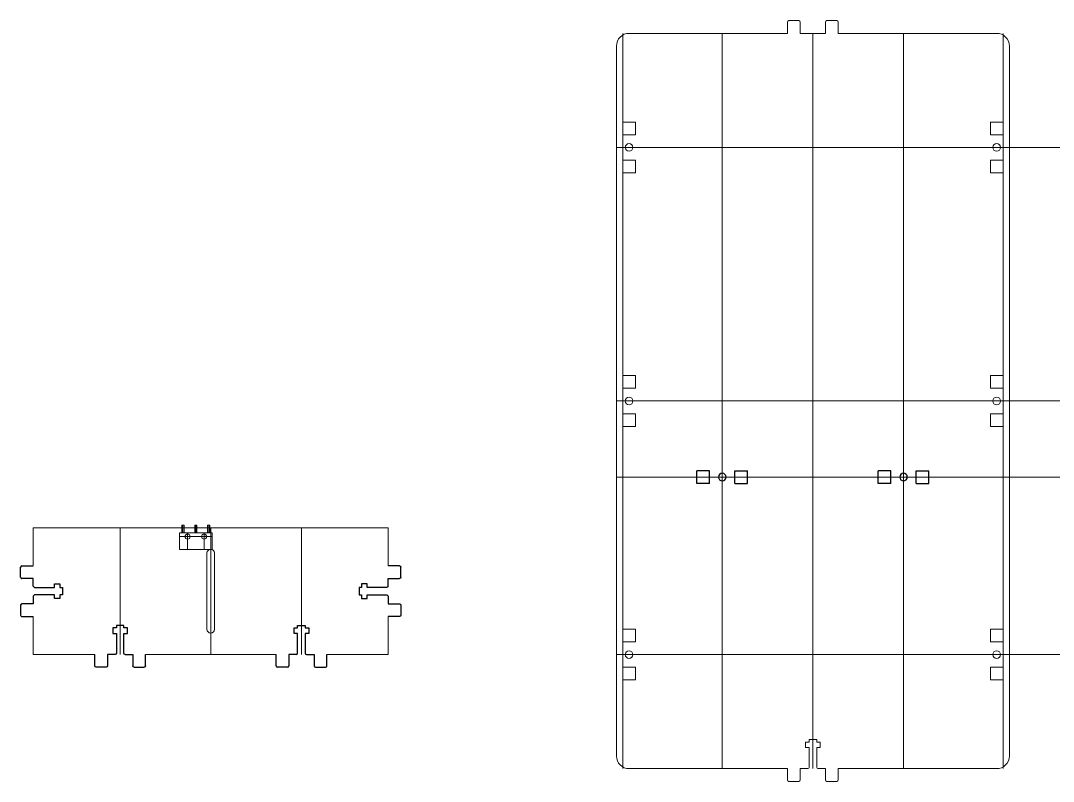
# Model space of a CAD drawing. Header units: millimetres. Extents: x -625 to 390, y -333 to 322.
# Drawn here: x -625 to -217.7, y -150 to 150 of the extents above; entities that cross this region are included whole.
import ezdxf

# ---------------------------------------------------------------- set-up
doc = ezdxf.new("R2010")
doc.units = ezdxf.units.MM
doc.layers.get('0').update_dxf_attribs({"linetype": 'CONTINUOUS', "lineweight": 25, "true_color": 0x000000})
for name, color, linetype, lineweight, true_color in [('1 Body', 7, 'CONTINUOUS', 0, 0x000000), ('Drawing, Switch', 1, 'CONTINUOUS', 0, 0xff0000), ('Drawings', 5, 'CONTINUOUS', 0, 0x0000ff)]:
    doc.layers.add(name, color=color, linetype=linetype, lineweight=lineweight, true_color=true_color)

# ---------------------------------------------------------------- blocks, each defined once
blk = doc.blocks.new('tabs-with-bolt-20')
for p, q in [((-2.86, 8.33), (-2.86, 10.5)), ((-2.86, 10.5), (-1.5, 10.5)), ((-1.5, 8.33), (-2.86, 8.33)), ((-1.5, 11.5), (1.5, 11.5)), ((-1.5, 10.5), (-1.5, 11.5)), ((-1.5, 0.5), (-1.5, 8.33)), ((1.5, 11.5), (1.5, 10.5)), ((1.5, 10.5), (2.86, 10.5)), ((2.86, 8.33), (1.5, 8.33)), ((1.5, 8.33), (1.5, 0.5)), ((2.86, 10.5), (2.86, 8.33)), ((-10, -4.5), (-10, 0)), ((-5, 0), (-5, -4.5)), ((-2, 0), (-5, 0)), ((2, 0), (5, 0)), ((5, 0), (5, -4.5)), ((10, -4.5), (10, 0)), ((-5.5, -5), (-9.5, -5)), ((5.5, -5), (9.5, -5))]:
    blk.add_line(p, q)
for centre, start, end in [((-2, 0.5), 270, 0), ((2, 0.5), 180, 270), ((-9.5, -4.5), 180, 270), ((-5.5, -4.5), 270, 0), ((5.5, -4.5), 180, 270), ((9.5, -4.5), 270, 0)]:
    blk.add_arc(centre, 0.5, start, end)
blk = doc.blocks.new('holes-20')
for p, q in [((-5, 2.5), (-10, 2.5)), ((-10, 2.5), (-10, -2.5)), ((-5, 2.5), (-5, -2.5)), ((5, 2.5), (10, 2.5)), ((5, 2.5), (5, -2.5)), ((10, 2.5), (10, -2.5)), ((-5, -2.5), (-10, -2.5)), ((5, -2.5), (10, -2.5))]:
    blk.add_line(p, q)
blk.add_circle((0, 0), 1.5)

msp = doc.modelspace()

# ---------------------------------------------------------------- linework, layer by layer
at = {"layer": '1 Body'}
for p, q in [((-322.5, 149.5), (-322.5, 145)), ((-318, 150), (-322, 150)), ((-317.5, 145), (-317.5, 149.5)), ((-307.5, 145), (-307.5, 149.5)), ((-307, 150), (-303, 150)), ((-302.5, 149.5), (-302.5, 145)), ((-322.5, 145), (-385, 145)), ((-307.5, 145), (-317.5, 145)), ((-302.5, 145), (-240, 145)), ((-390, -140), (-390, 140)), ((-235, 140), (-235, -140)), ((-620, -50), (-480, -50)), ((-620, -50), (-620, -65)), ((-480, -50), (-480, -65)), ((-551.5, -60), (-551.5, -90)), ((-548.5, -60), (-548.5, -90)), ((-620, -85), (-620, -100)), ((-480, -85), (-480, -100)), ((-595.75, -100), (-620, -100)), ((-524.25, -100), (-575.75, -100)), ((-504.25, -100), (-480, -100)), ((-322.5, -145), (-385, -145)), ((-302.5, -145), (-240, -145))]:
    msp.add_line(p, q, dxfattribs=at)
for centre in [(-559.15, -53.5), (-552.65, -53.5)]:
    msp.add_circle(centre, 1, dxfattribs=at)
for centre, radius, start, end in [((-322, 149.5), 0.5, 90, 180), ((-318, 149.5), 0.5, 0, 90), ((-307, 149.5), 0.5, 90, 180), ((-303, 149.5), 0.5, 0, 90), ((-385, 140), 5, 90, 180), ((-240, 140), 5, 0, 90), ((-550, -60), 1.5, 0, 180), ((-550, -90), 1.5, 180, 0), ((-385, -140), 5, 180, 270), ((-240, -140), 5, 270, 0)]:
    msp.add_arc(centre, radius, start, end, dxfattribs=at)
at = {"layer": 'Drawing, Switch'}
for p, q in [((-549.5, -52), (-562.3, -52)), ((-562.3, -58.5), (-562.3, -52)), ((-549.5, -52), (-562.3, -52)), ((-561.43, -52), (-561.43, -49)), ((-560.53, -49), (-561.43, -49)), ((-560.98, -52), (-560.98, -49)), ((-560.53, -52), (-560.53, -49)), ((-559.15, -58.5), (-559.15, -52)), ((-556.35, -52), (-556.35, -49)), ((-555.45, -49), (-556.35, -49)), ((-555.9, -52), (-555.9, -49)), ((-555.45, -52), (-555.45, -49)), ((-552.65, -58.5), (-552.65, -52)), ((-551.27, -52), (-551.27, -49)), ((-550.37, -49), (-551.27, -49)), ((-550.82, -52), (-550.82, -49)), ((-550.37, -52), (-550.37, -49)), ((-549.5, -58.5), (-549.5, -52)), ((-549.5, -53.5), (-562.3, -53.5)), ((-549.5, -58.5), (-562.3, -58.5))]:
    msp.add_line(p, q, dxfattribs=at)
at = {"layer": 'Drawings'}
for p, q in [((-387.5, -145), (-387.5, 145)), ((-348.25, -145), (-348.25, 145)), ((-312.5, -145), (-312.5, 145)), ((-276.75, -145), (-276.75, 145)), ((-237.5, -145), (-237.5, 145)), ((-390, 100), (387.5, 100)), ((-390, 0), (387.5, 0)), ((390, -30), (-390, -30)), ((-585.75, -100), (-585.75, -50)), ((-550, -50), (-550, -100)), ((-514.25, -100), (-514.25, -50)), ((387.5, -100), (-390, -100))]:
    msp.add_line(p, q, dxfattribs=at)

# ---------------------------------------------------------------- block references
at = {"yscale": -1}
for p in [(-348.25, -30), (-276.75, -30)]:
    msp.add_blockref('holes-20', p, dxfattribs=at)
at = {"rotation": 270}
msp.add_blockref('tabs-with-bolt-20', (-620, -75), dxfattribs=at)
at = {"yscale": -1}
for p, rotation in [((-480, -75), 270), ((-585.75, -100), 180)]:
    msp.add_blockref('tabs-with-bolt-20', p, dxfattribs=dict(at, rotation=rotation))
msp.add_blockref('tabs-with-bolt-20', (-514.25, -100))
at = {"layer": '1 Body', "yscale": -1, "rotation": 270.0000000000001}
for p in [(-385, 100), (-240, 100), (-385, 0), (-240, 0), (-385, -100), (-240, -100)]:
    msp.add_blockref('holes-20', p, dxfattribs=at)
at = {"layer": '1 Body'}
msp.add_blockref('tabs-with-bolt-20', (-312.5, -145), dxfattribs=at)

doc.saveas('drawing.dxf')
